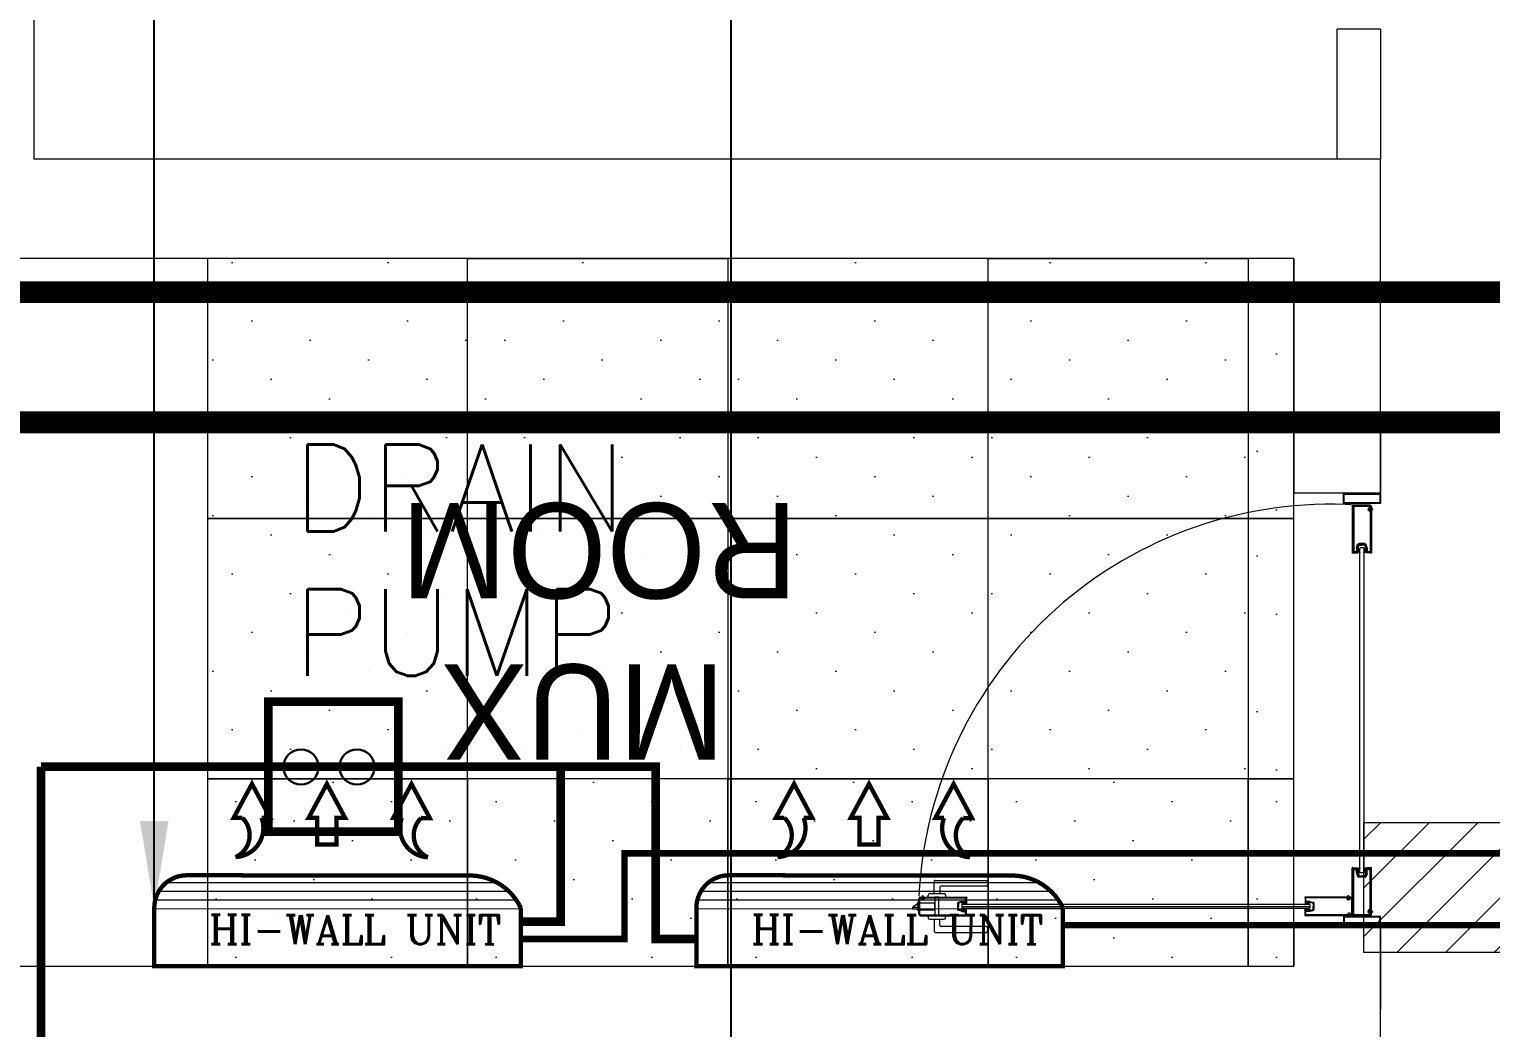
# Model space of a CAD drawing. Header units: millimetres. Extents: x -81374 to 485233, y -39075 to 157313.
# Drawn here: x 31636 to 35006, y -10072 to -7769 of the extents above; entities that cross this region are included whole.
import ezdxf
from ezdxf.enums import TextEntityAlignment as Align

# ---------------------------------------------------------------- set-up
doc = ezdxf.new("R2010")
doc.units = ezdxf.units.MM
doc.linetypes.add('CENTER', pattern=[2, 1.25, -0.25, 0.25, -0.25])
doc.linetypes.add('HIDDEN', pattern=[0.375, 0.25, -0.125])
for name, color, linetype in [('2', 7, 'Continuous'), ('ceilings', 253, 'Continuous'), ('CEN', 252, 'CENTER'), ('M-HVAC ELLIPTICAL DUCT', 6, 'Continuous'), ('M-HVAC VRV PIPE', 152, 'Continuous'), ('M-HVAC-TEXT', 7, 'Continuous')]:
    doc.layers.add(name, color=color, linetype=linetype)
for name, color, linetype, lineweight in [('CB-AC CABLE TRAY', 213, 'Continuous', 15), ('COPPER PIPE ', 4, 'Continuous', 30), ('DRAIN PIPE', 76, 'Continuous', 30), ('G-IMPT', 8, 'Continuous', 5), ('HVAC  SA DUCT', 4, 'Continuous', 30), ('M HVAC CFM TEXT', 3, 'Continuous', 30), ('MEP HVAC UNITS', 160, 'Continuous', 5)]:
    doc.layers.add(name, color=color, linetype=linetype, lineweight=lineweight)
doc.styles.add('Herbalife_Third Floor - Furniture Layout - 210201$0$CG', font='GOTHIC.TTF')
doc.styles.add('HVAC TEXT', font='Romans.shx', dxfattribs={"width": 0.8, "height": 100})
doc.styles.get("Standard").update_dxf_attribs({"font": 'arial.ttf'})
doc.dimstyles.new('HVAC DIM', dxfattribs={"dimtxt": 100, "dimasz": 200, "dimexe": 50, "dimexo": 50, "dimgap": 50, "dimtad": 1, "dimtoh": 1, "dimdec": 0, "dimzin": 0, "dimdsep": 46, "dimtxsty": 'HVAC TEXT', "dimcen": 50, "dimclrd": 7, "dimclre": 7, "dimclrt": 7, "dimadec": 0, "dimazin": 0, "dimtfac": 1, "dimtdec": 0, "dimtofl": 0, "dimtmove": 0, "dimatfit": 3, "dimfxl": 1, "dimtolj": 1, "dimtzin": 0, "dimarcsym": 0})

# ---------------------------------------------------------------- blocks, each defined once
blk = doc.blocks.new('ng')
at = {"layer": 'CEN', "color": 9, "linetype": 'HIDDEN', "lineweight": 0, "ltscale": 1500, "true_color": 0xc7c8ca}
for p, q in [((47785.1, 48119.7), (65327.2, 48119.7)), ((47785.1, 47819.7), (56870.1, 47819.7))]:
    blk.add_line(p, q, dxfattribs=at)
blk = doc.blocks.new('A$C4A242C7C')
at = {"layer": '2', "color": 6, "linetype": 'Continuous'}
for p, q in [((0, 4), (0, 115.4)), ((0.4, 115.8), (0.6, 115.8)), ((1.4, 115), (13, 115)), ((2, 113), (10.5, 113)), ((2, 4), (2, 113)), ((10.5, 103.9), (10.5, 113)), ((14, 111.3), (12.5, 111.3)), ((12.5, 104.8), (12.5, 111.3)), ((13, 115), (13, 112.6)), ((14.7, 112.6), (13, 112.6)), ((14, 110), (14, 111.3)), ((14.3, 109.8), (15, 110)), ((14.3, 106.3), (15, 106.1)), ((14.7, 112.6), (15.2, 110.4)), ((30.3, 112.6), (29.8, 110.4)), ((30.7, 109.8), (30, 110)), ((30.7, 106.3), (30, 106.1)), ((32, 112.6), (30.3, 112.6)), ((31, 111.3), (32.5, 111.3)), ((31, 110), (31, 111.3)), ((32, 115), (32, 112.6)), ((43.6, 115), (32, 115)), ((32.5, 104.8), (32.5, 111.3)), ((34.5, 113), (43, 113)), ((34.5, 103.9), (34.5, 113)), ((43, 14.2), (43, 113)), ((44.6, 115.8), (44.4, 115.8)), ((45, 11.7), (45, 115.4)), ((10.6, 103.4), (12.8, 95.2)), ((14, 104.8), (12.5, 104.8)), ((14.8, 103.8), (12.5, 103.8)), ((12.5, 103.8), (14.7, 95.7)), ((14, 106.1), (14, 104.8)), ((14.7, 95.7), (22.5, 95.7)), ((30.3, 93.7), (14.7, 93.7)), ((14.8, 103.8), (15.2, 105.6)), ((30.3, 95.7), (22.5, 95.7)), ((30.2, 103.8), (29.8, 105.6)), ((30.2, 103.8), (32.5, 103.8)), ((32.5, 103.8), (30.3, 95.7)), ((31, 106.1), (31, 104.8)), ((31, 104.8), (32.5, 104.8)), ((34.4, 103.4), (32.2, 95.2)), ((4, 2), (41, 2)), ((4, 0), (41, 0)), ((38.5, 8.4), (38.5, 11.7)), ((42.5, 13.7), (40.5, 13.7)), ((40.5, 8.8), (40.5, 11.3)), ((42.5, 6.4), (40.5, 6.4)), ((44, 11.7), (40.9, 11.7)), ((44, 8.4), (40.9, 8.4)), ((43, 4), (43, 5.9)), ((44, 11.6), (44, 11.7)), ((44, 8.4), (44, 8.5)), ((44.4, 11.2), (44.5, 11.2)), ((44.4, 8.9), (44.5, 8.9)), ((45, 4), (45, 8.4))]:
    blk.add_line(p, q, dxfattribs=at)
for centre, radius, start, end in [((0.4, 115.4), 0.4, 90, 180), ((0.6, 115.4), 0.4, 0, 90), ((1.4, 115.4), 0.4, 180, 270), ((14.2, 110), 0.2, 180, 285), ((14.2, 106.1), 0.2, 75, 180), ((14.8, 110.3), 0.4, 285, 15), ((30.1, 110.3), 0.4, 165, 255), ((30.8, 110), 0.2, 255, 0), ((30.8, 106.1), 0.2, 0, 105), ((43.6, 115.4), 0.4, 270, 0), ((44.4, 115.4), 0.4, 90, 180), ((44.6, 115.4), 0.4, 0, 90), ((12.5, 103.9), 2, 180, 195), ((14.7, 95.7), 2, 195, 270), ((14.8, 105.7), 0.4, 345, 75), ((30.1, 105.7), 0.4, 105, 195), ((30.3, 95.7), 2, 270, 345), ((32.5, 103.9), 2, 345, 0), ((4, 4), 4, 180, 270), ((4, 4), 2, 180, 270), ((40.5, 11.7), 2, 90, 180), ((40.5, 8.4), 2, 180, 270), ((40.9, 11.3), 0.4, 90, 180), ((40.9, 8.8), 0.4, 180, 270), ((41, 4), 4, 270, 0), ((41, 4), 2, 270, 0), ((42.5, 14.2), 0.5, 270, 0), ((42.5, 5.9), 0.5, 0, 90), ((44.4, 11.6), 0.4, 180, 270), ((44.4, 8.5), 0.4, 90, 180), ((44.5, 11.7), 0.5, 270, 0), ((44.5, 8.4), 0.5, 0, 90)]:
    blk.add_arc(centre, radius, start, end, dxfattribs=at)
blk = doc.blocks.new('floor plan 1')
at = {"layer": 'G-IMPT', "color": 8, "ltscale": 500}
for p, q in [((23418.8, -28313.5), (23418.8, -29236.5)), ((23418.8, -29236.5), (23418.8, -29045.7)), ((23618.8, -29236.5), (23618.8, -29145.7)), ((26723.8, -29145.7), (23618.8, -29145.7)), ((23418.8, -29236.5), (23418.8, -29260.3)), ((23504.5, -29236.5), (23418.8, -29236.5)), ((23418.8, -29236.5), (23518.8, -29236.5)), ((23418.8, -29236.5), (23618.8, -29236.5)), ((23420.7, -29238.4), (23420.7, -29258.4)), ((23502.6, -29238.4), (23420.7, -29238.4)), ((23502.6, -29258.4), (23502.6, -29238.4)), ((23504.5, -29260.3), (23504.5, -29236.5)), ((24324.5, -29227), (24324.5, -29233.7)), ((24445, -29223.7), (24327.8, -29223.7)), ((24327.8, -29237), (24431.6, -29237)), ((24435, -29240.3), (24435, -29254.1)), ((24448.3, -29254.1), (24448.3, -29227)), ((23418.8, -29260.3), (23504.5, -29260.3)), ((23420.7, -29258.4), (23502.6, -29258.4)), ((23439, -29271), (23436.6, -29270.3)), ((23439, -29271.2), (23436.6, -29270.7)), ((23439, -29271.4), (23436.6, -29271.2)), ((23439, -29271.6), (23436.6, -29271.6)), ((23439, -29271.8), (23436.6, -29272.1)), ((23439, -29272.1), (23436.6, -29272.5)), ((23439, -29272.3), (23436.6, -29273)), ((23439, -29272.3), (23439, -29271)), ((23444.3, -29271), (23439, -29271)), ((23444.3, -29272.3), (23439, -29272.3)), ((23440.8, -29272.3), (23440.8, -29271)), ((23441.1, -29260.3), (23487.9, -29260.3)), ((23441.1, -29262.1), (23441.1, -29260.3)), ((23486.6, -29262.1), (23441.1, -29262.1)), ((23442.6, -29272.3), (23442.6, -29271)), ((23444.3, -29272.3), (23444.3, -29271)), ((23483.1, -29265.9), (23483.1, -29301.2)), ((23485, -29265.9), (23485, -29301.2)), ((23486.9, -29262.1), (23593, -29262.1)), ((23486.9, -29264), (23590.7, -29264)), ((23572.3, -29291), (23572.3, -29276.1)), ((23581.5, -29272.2), (23573.7, -29274.3)), ((23581.9, -29274), (23574.2, -29276.1)), ((23574.2, -29276.1), (23574.2, -29283.5)), ((23574.2, -29291), (23574.2, -29283.5)), ((23581.9, -29276.2), (23581.9, -29274)), ((23581.9, -29276.2), (23583.6, -29276.6)), ((23581.9, -29280.2), (23583.3, -29278.8)), ((23581.9, -29286.9), (23581.9, -29280.2)), ((24384.3, -29283.5), (23581.9, -29283.5)), ((23582, -29272.1), (23590.7, -29272.1)), ((23582.9, -29275.4), (23582.9, -29274)), ((23582.9, -29274), (23589, -29274)), ((23584.1, -29275.4), (23582.9, -29275.4)), ((23583.3, -29278.8), (24382.9, -29278.8)), ((23584.3, -29275.7), (23584.1, -29276.4)), ((23587.6, -29275.7), (23587.8, -29276.4)), ((23587.8, -29275.4), (23589, -29275.4)), ((23590.3, -29276.1), (23588.3, -29276.6)), ((23589, -29275.4), (23589, -29274)), ((23592.6, -29274.5), (23590.3, -29274.5)), ((23590.3, -29276.1), (23590.3, -29274.5)), ((23590.7, -29264), (23590.7, -29272.1)), ((23592.6, -29263.4), (23592.6, -29274.5)), ((23593.4, -29262.5), (23593.4, -29262.7)), ((24372.8, -29262.5), (24372.8, -29262.7)), ((24479.3, -29262.1), (24373.2, -29262.1)), ((24373.6, -29263.4), (24373.6, -29274.5)), ((24373.6, -29274.5), (24375.8, -29274.5)), ((24375.5, -29264), (24375.5, -29272.1)), ((24479.3, -29264), (24375.5, -29264)), ((24384.1, -29272.1), (24375.5, -29272.1)), ((24375.8, -29276.1), (24375.8, -29274.5)), ((24375.8, -29276.1), (24377.9, -29276.6)), ((24377.1, -29275.4), (24377.1, -29274)), ((24383.3, -29274), (24377.1, -29274)), ((24378.4, -29275.4), (24377.1, -29275.4)), ((24378.5, -29275.7), (24378.4, -29276.4)), ((24381.9, -29275.7), (24382.1, -29276.4)), ((24382.1, -29275.4), (24383.3, -29275.4)), ((24384.3, -29276.2), (24382.5, -29276.6)), ((24384.3, -29280.2), (24382.9, -29278.8)), ((24383.3, -29275.4), (24383.3, -29274)), ((24384.3, -29276.2), (24384.3, -29274)), ((24384.3, -29274), (24391.9, -29276.1)), ((24384.3, -29286.9), (24384.3, -29280.2)), ((24384.6, -29272.2), (24392.4, -29274.3)), ((24391.9, -29276.1), (24391.9, -29283.5)), ((24391.9, -29291), (24391.9, -29283.5)), ((24393.8, -29291), (24393.8, -29276.1)), ((24421.6, -29257.4), (24421.6, -29262.1)), ((24458.3, -29254.1), (24425, -29254.1)), ((24446.4, -29262.1), (24436.9, -29262.1)), ((24436.9, -29262.1), (24436.9, -29305)), ((24446.4, -29305), (24446.4, -29262.1)), ((24481.6, -29275.9), (24446.4, -29275.9)), ((24446.4, -29275.9), (24446.4, -29291.1)), ((24461.6, -29262.1), (24461.6, -29257.4)), ((24481.2, -29265.9), (24481.2, -29301.2)), ((24481.6, -29292.1), (24481.6, -29275)), ((24481.6, -29275), (24483.1, -29275)), ((24481.6, -29291.1), (24481.6, -29275.9)), ((24483.1, -29265.9), (24483.1, -29301.2)), ((24483.1, -29293.1), (24483.1, -29274)), ((24483.1, -29274), (24485.3, -29274)), ((24483.1, -29275), (24483.1, -29292.1)), ((24485.3, -29274), (24485.3, -29293.1)), ((24498, -29277.8), (24485.3, -29277.8)), ((24485.3, -29280.7), (24498, -29280.7)), ((24486.7, -29289.3), (24498, -29280.7)), ((24498, -29280.7), (24498, -29277.8)), ((23486.9, -29303.1), (23488.7, -29303.1)), ((23486.9, -29305), (23491, -29305)), ((23489.1, -29302.6), (23489.1, -29300.7)), ((23491, -29298.8), (23494.2, -29298.8)), ((23491, -29304), (23491, -29301.1)), ((23491, -29304), (23491.1, -29304)), ((23492, -29306.2), (23491.3, -29308.6)), ((23491.4, -29300.7), (23493.8, -29300.7)), ((23491.5, -29304.4), (23491.5, -29304.5)), ((23492.2, -29306.2), (23491.7, -29308.6)), ((23493.2, -29300.9), (23492, -29300.9)), ((23492, -29300.9), (23492, -29306.2)), ((23493.2, -29302.6), (23492, -29302.6)), ((23493.2, -29304.4), (23492, -29304.4)), ((23493.2, -29306.2), (23492, -29306.2)), ((23492.4, -29306.2), (23492.2, -29308.6)), ((23492.6, -29306.2), (23492.6, -29308.6)), ((23492.8, -29306.2), (23493.1, -29308.6)), ((23493, -29306.2), (23493.5, -29308.6)), ((23493.2, -29300.9), (23493.2, -29306.2)), ((23493.2, -29306.2), (23493.9, -29308.6)), ((23493.7, -29304.4), (23493.7, -29304.5)), ((23494.1, -29304), (23494.2, -29304)), ((23494.2, -29304), (23494.2, -29301.1)), ((23494.2, -29305), (23593, -29305)), ((23496.1, -29302.6), (23496.1, -29300.7)), ((23496.6, -29303.1), (23590.7, -29303.1)), ((23581.5, -29294.9), (23573.7, -29292.8)), ((23581.9, -29293), (23574.2, -29291)), ((23583.3, -29288.3), (23581.9, -29286.9)), ((23581.9, -29290.9), (23583.6, -29290.5)), ((23581.9, -29290.9), (23581.9, -29293)), ((23582, -29295), (23590.7, -29295)), ((23582.9, -29291.6), (23582.9, -29293.1)), ((23584.1, -29291.6), (23582.9, -29291.6)), ((23582.9, -29293.1), (23589, -29293.1)), ((24382.9, -29288.3), (23583.3, -29288.3)), ((23584.3, -29291.4), (23584.1, -29290.7)), ((23587.6, -29291.4), (23587.8, -29290.7)), ((23587.8, -29291.6), (23589, -29291.6)), ((23590.3, -29291), (23588.3, -29290.5)), ((23589, -29291.6), (23589, -29293.1)), ((23590.3, -29292.6), (23590.3, -29291)), ((23592.6, -29292.6), (23590.3, -29292.6)), ((23590.7, -29295), (23590.7, -29303.1)), ((23592.6, -29303.6), (23592.6, -29292.6)), ((23593.4, -29304.6), (23593.4, -29304.4)), ((24372.8, -29304.6), (24372.8, -29304.4)), ((24472, -29305), (24373.2, -29305)), ((24373.6, -29292.6), (24375.8, -29292.6)), ((24373.6, -29303.6), (24373.6, -29292.6)), ((24375.5, -29295), (24375.5, -29303.1)), ((24384.1, -29295), (24375.5, -29295)), ((24469.6, -29303.1), (24375.5, -29303.1)), ((24375.8, -29291), (24377.9, -29290.5)), ((24375.8, -29292.6), (24375.8, -29291)), ((24377.1, -29291.6), (24377.1, -29293.1)), ((24378.4, -29291.6), (24377.1, -29291.6)), ((24383.3, -29293.1), (24377.1, -29293.1)), ((24378.5, -29291.4), (24378.4, -29290.7)), ((24381.9, -29291.4), (24382.1, -29290.7)), ((24382.1, -29291.6), (24383.3, -29291.6)), ((24384.3, -29290.9), (24382.5, -29290.5)), ((24382.9, -29288.3), (24384.3, -29286.9)), ((24383.3, -29291.6), (24383.3, -29293.1)), ((24384.3, -29290.9), (24384.3, -29293)), ((24384.3, -29293), (24391.9, -29291)), ((24384.6, -29294.9), (24392.4, -29292.8)), ((24421.6, -29309.6), (24421.6, -29305)), ((24458.3, -29313), (24425, -29313)), ((24435, -29326.8), (24435, -29313)), ((24436.9, -29305), (24446.4, -29305)), ((24446.4, -29291.1), (24481.6, -29291.1)), ((24448.3, -29313), (24448.3, -29340.1)), ((24461.6, -29305), (24461.6, -29309.6)), ((24470.1, -29302.6), (24470.1, -29300.7)), ((24475.1, -29298.8), (24472, -29298.8)), ((24472, -29304), (24472, -29301.1)), ((24472.1, -29304), (24472, -29304)), ((24473, -29306.2), (24472.3, -29308.6)), ((24474.8, -29300.7), (24472.4, -29300.7)), ((24472.5, -29304.4), (24472.5, -29304.5)), ((24473.2, -29306.2), (24472.8, -29308.6)), ((24473, -29300.9), (24474.3, -29300.9)), ((24473, -29300.9), (24473, -29306.2)), ((24473, -29302.6), (24474.3, -29302.6)), ((24473, -29304.4), (24474.3, -29304.4)), ((24473, -29306.2), (24474.3, -29306.2)), ((24473.4, -29306.2), (24473.2, -29308.6)), ((24473.6, -29306.2), (24473.6, -29308.6)), ((24473.9, -29306.2), (24474.1, -29308.6)), ((24474.1, -29306.2), (24474.5, -29308.6)), ((24474.3, -29300.9), (24474.3, -29306.2)), ((24474.3, -29306.2), (24475, -29308.6)), ((24474.7, -29304.4), (24474.7, -29304.5)), ((24475.1, -29304), (24475, -29304)), ((24475.1, -29304), (24475.1, -29301.1)), ((24479.3, -29305), (24475.1, -29305)), ((24477, -29302.6), (24477, -29300.7)), ((24479.3, -29303.1), (24477.5, -29303.1)), ((24483.1, -29292.1), (24481.6, -29292.1)), ((24485.3, -29293.1), (24483.1, -29293.1)), ((24485.3, -29289.3), (24486.7, -29289.3)), ((24324.5, -29340.1), (24324.5, -29333.4)), ((24327.8, -29330.1), (24431.6, -29330.1)), ((24445, -29343.4), (24327.8, -29343.4)), ((23456.9, -29362.3), (23458.3, -29360.9)), ((23456.9, -30108.7), (23456.9, -29362.3)), ((23458.3, -29360.9), (23465, -29360.9)), ((23465, -29360.9), (23466.4, -29362.3)), ((23466.4, -29362.3), (23466.4, -30108.7)), ((23456.9, -30108.7), (23458.3, -30110.1)), ((23458.3, -30110.1), (23465, -30110.1)), ((23465, -30110.1), (23466.4, -30108.7)), ((23418.8, -30236.5), (23418.8, -30212.7)), ((23418.8, -30212.7), (23504.5, -30212.7)), ((23420.7, -30234.6), (23420.7, -30214.6)), ((23420.7, -30214.6), (23502.6, -30214.6)), ((23439, -30198.8), (23436.6, -30198.1)), ((23439, -30199), (23436.6, -30198.6)), ((23439, -30199.2), (23436.6, -30199)), ((23439, -30199.5), (23436.6, -30199.5)), ((23439, -30199.7), (23436.6, -30199.9)), ((23439, -30199.9), (23436.6, -30200.4)), ((23439, -30200.1), (23436.6, -30200.8)), ((23439, -30198.8), (23439, -30200.1)), ((23444.3, -30198.8), (23439, -30198.8)), ((23444.3, -30200.1), (23439, -30200.1)), ((23440.8, -30198.8), (23440.8, -30200.1)), ((23442.6, -30198.8), (23442.6, -30200.1)), ((23444.3, -30198.8), (23444.3, -30200.1)), ((23502.6, -30214.6), (23502.6, -30234.6)), ((23504.5, -30212.7), (23504.5, -30236.5)), ((23418.8, -30399.9), (23418.8, -30236.5)), ((23418.8, -30293.5), (23418.8, -30236.5)), ((23418.8, -30236.5), (23418.8, -30777.8)), ((23504.5, -30236.5), (23418.8, -30236.5)), ((23418.8, -30236.5), (23518.8, -30236.5)), ((23418.8, -30236.5), (23618.8, -30236.5)), ((23502.6, -30234.6), (23420.7, -30234.6)), ((23618.8, -30777.8), (23618.8, -30236.5)), ((23418.8, -30777.8), (23418.8, -31006.5)), ((23618.8, -30777.8), (26723.8, -30777.8)), ((26523.8, -30777.8), (26723.8, -30777.8)), ((23418.8, -31006.5), (26523.8, -31006.5)), ((23418.8, -31306.5), (23418.8, -31006.5)), ((23418.8, -31006.5), (23518.8, -31006.5)), ((23518.8, -31006.5), (23518.8, -31306.5)), ((26523.8, -32253.6), (26523.8, -31006.5)), ((23418.8, -31306.5), (23518.8, -31306.5))]:
    blk.add_line(p, q, dxfattribs=at)
for centre, radius, start, end in [((24327.8, -29227), 3.33, 90, 180), ((24327.8, -29233.7), 3.33, 180, 270), ((24431.6, -29240.3), 3.33, 0, 90), ((24445, -29227), 3.33, 0, 90), ((23486.9, -29265.9), 3.81, 90, 180), ((23486.9, -29265.9), 1.9, 90, 180), ((23574.2, -29276.1), 1.9, 105, 180), ((23582, -29274), 1.9, 90, 105), ((23583.7, -29276.3), 0.381, 255, 345), ((23584.1, -29275.6), 0.19, 345, 90), ((23587.8, -29275.6), 0.19, 90, 195), ((23588.2, -29276.3), 0.381, 195, 285), ((23593, -29263.4), 0.381, 90, 180), ((23593, -29262.5), 0.381, 0, 90), ((23593, -29262.7), 0.381, 270, 0), ((24373.2, -29262.5), 0.381, 90, 180), ((24373.2, -29262.7), 0.381, 180, 270), ((24373.2, -29263.4), 0.381, 0, 90), ((24378, -29276.3), 0.381, 255, 345), ((24378.4, -29275.6), 0.19, 345, 90), ((24382.1, -29275.6), 0.19, 90, 195), ((24382.4, -29276.3), 0.381, 195, 285), ((24384.1, -29274), 1.9, 75, 90), ((24391.9, -29276.1), 1.9, 0, 75), ((24425, -29257.4), 3.33, 90, 180), ((24458.3, -29257.4), 3.33, 0, 90), ((24479.3, -29265.9), 3.81, 0, 90), ((24479.3, -29265.9), 1.9, 0, 90), ((23533.9, -29260.3), 950.6, 266.5059, 357.1815), ((23486.9, -29301.2), 3.81, 180, 270), ((23486.9, -29301.2), 1.9, 180, 270), ((23488.7, -29302.6), 0.476, 270, 0), ((23491, -29300.7), 1.9, 90, 180), ((23491.4, -29301.1), 0.381, 90, 180), ((23491, -29304.5), 0.476, 270, 0), ((23491.1, -29304.4), 0.381, 0, 90), ((23494.1, -29304.4), 0.381, 90, 180), ((23494.2, -29304.5), 0.476, 180, 270), ((23493.8, -29301.1), 0.381, 0, 90), ((23494.2, -29300.7), 1.9, 0, 90), ((23496.6, -29302.6), 0.476, 180, 270), ((23574.2, -29291), 1.9, 180, 255), ((23582, -29293.1), 1.9, 255, 270), ((23583.7, -29290.8), 0.381, 15, 105), ((23584.1, -29291.4), 0.19, 270, 15), ((23587.8, -29291.4), 0.19, 165, 270), ((23588.2, -29290.8), 0.381, 75, 165), ((23593, -29303.6), 0.381, 180, 270), ((23593, -29304.4), 0.381, 0, 90), ((23593, -29304.6), 0.381, 270, 0), ((24373.2, -29304.4), 0.381, 90, 180), ((24373.2, -29304.6), 0.381, 180, 270), ((24373.2, -29303.6), 0.381, 270, 0), ((24378, -29290.8), 0.381, 15, 105), ((24378.4, -29291.4), 0.19, 270, 15), ((24382.1, -29291.4), 0.19, 165, 270), ((24382.4, -29290.8), 0.381, 75, 165), ((24384.1, -29293.1), 1.9, 270, 285), ((24391.9, -29291), 1.9, 285, 0), ((24425, -29309.6), 3.33, 180, 270), ((24458.3, -29309.6), 3.33, 270, 0), ((24469.6, -29302.6), 0.476, 270, 0), ((24472, -29300.7), 1.9, 90, 180), ((24472.4, -29301.1), 0.381, 90, 180), ((24472, -29304.5), 0.476, 270, 0), ((24472.1, -29304.4), 0.381, 0, 90), ((24475, -29304.4), 0.381, 90, 180), ((24475.1, -29304.5), 0.476, 180, 270), ((24474.8, -29301.1), 0.381, 0, 90), ((24475.1, -29300.7), 1.9, 0, 90), ((24477.5, -29302.6), 0.476, 180, 270), ((24479.3, -29301.2), 3.81, 270, 0), ((24479.3, -29301.2), 1.9, 270, 0), ((24327.8, -29333.4), 3.33, 90, 180), ((24327.8, -29340.1), 3.33, 180, 270), ((24431.6, -29326.8), 3.33, 270, 0), ((24445, -29340.1), 3.33, 270, 0)]:
    blk.add_arc(centre, radius, start, end, dxfattribs=at)
at = {"layer": 'G-IMPT', "color": 8, "ltscale": 500, "extrusion": (0, 0, -1)}
blk.add_arc((-23490.8, -29263.9), 4.58, 51.7937, 23.4563, dxfattribs=at)
at = {"layer": 'G-IMPT', "color": 8, "ltscale": 500}
for points in [[(23586.2, -29278.4), (23585.5, -29277.1), (23586.2, -29277), (23586.4, -29277.7)], [(23586.4, -29277.7), (23586.2, -29277), (23587.3, -29276.9), (23587.3, -29277.7)], [(23587.3, -29277.7), (23587.3, -29276.9), (23587.6, -29276.1), (23587.6, -29278.4)], [(23587.6, -29278.4), (23587.6, -29276.1), (23587.9, -29276.9), (23588, -29277.7)], [(23588, -29277.7), (23587.9, -29276.9), (23588.6, -29276.8), (23588.7, -29277.8)], [(23588.7, -29277.8), (23588.6, -29276.8), (23588.8, -29276.8), (23588.9, -29278.5)], [(23588.9, -29278.5), (23588.8, -29276.8), (23589.1, -29276.8), (23589.4, -29277.8)], [(23589.4, -29277.8), (23589.1, -29276.8), (23591, -29276.7), (23591.7, -29277.9)], [(23591.7, -29277.9), (23591, -29276.7), (23591.4, -29274.5), (23592, -29278.9)], [(23592, -29278.9), (23591.4, -29274.5), (23592.6, -29274.5), (23593, -29278.9)], [(24374.2, -29278.9), (24374.8, -29274.5), (24373.6, -29274.5), (24373.2, -29278.9)], [(24374.5, -29277.9), (24375.2, -29276.7), (24374.8, -29274.5), (24374.2, -29278.9)], [(24376.8, -29277.8), (24377, -29276.8), (24375.2, -29276.7), (24374.5, -29277.9)], [(24377.2, -29278.5), (24377.4, -29276.8), (24377, -29276.8), (24376.8, -29277.8)], [(24377.5, -29277.8), (24377.6, -29276.8), (24377.4, -29276.8), (24377.2, -29278.5)], [(24378.2, -29277.7), (24378.3, -29276.9), (24377.6, -29276.8), (24377.5, -29277.8)], [(24378.6, -29278.4), (24378.6, -29276.1), (24378.3, -29276.9), (24378.2, -29277.7)], [(24378.8, -29277.7), (24378.8, -29276.9), (24378.6, -29276.1), (24378.6, -29278.4)], [(24379.8, -29277.7), (24380, -29277), (24378.8, -29276.9), (24378.8, -29277.7)], [(24380, -29278.4), (24380.7, -29277.1), (24380, -29277), (24379.8, -29277.7)], [(23586.2, -29288.7), (23585.5, -29290), (23586.2, -29290.1), (23586.4, -29289.4)], [(23586.4, -29289.4), (23586.2, -29290.1), (23587.3, -29290.1), (23587.3, -29289.3)], [(23587.3, -29289.3), (23587.3, -29290.1), (23587.6, -29290.9), (23587.6, -29288.7)], [(23587.6, -29288.7), (23587.6, -29290.9), (23587.9, -29290.2), (23588, -29289.3)], [(23588, -29289.3), (23587.9, -29290.2), (23588.6, -29290.2), (23588.7, -29289.3)], [(23588.7, -29289.3), (23588.6, -29290.2), (23588.8, -29290.3), (23588.9, -29288.6)], [(23588.9, -29288.6), (23588.8, -29290.3), (23589.1, -29290.3), (23589.4, -29289.3)], [(23589.4, -29289.3), (23589.1, -29290.3), (23591, -29290.4), (23591.7, -29289.2)], [(23591.7, -29289.2), (23591, -29290.4), (23591.4, -29292.6), (23592, -29288.2)], [(23592, -29288.2), (23591.4, -29292.6), (23592.6, -29292.6), (23593, -29288.2)], [(24374.2, -29288.2), (24374.8, -29292.6), (24373.6, -29292.6), (24373.2, -29288.2)], [(24374.5, -29289.2), (24375.2, -29290.4), (24374.8, -29292.6), (24374.2, -29288.2)], [(24376.8, -29289.3), (24377, -29290.3), (24375.2, -29290.4), (24374.5, -29289.2)], [(24377.2, -29288.6), (24377.4, -29290.3), (24377, -29290.3), (24376.8, -29289.3)], [(24377.5, -29289.3), (24377.6, -29290.2), (24377.4, -29290.3), (24377.2, -29288.6)], [(24378.2, -29289.3), (24378.3, -29290.2), (24377.6, -29290.2), (24377.5, -29289.3)], [(24378.6, -29288.7), (24378.6, -29290.9), (24378.3, -29290.2), (24378.2, -29289.3)], [(24378.8, -29289.3), (24378.8, -29290.1), (24378.6, -29290.9), (24378.6, -29288.7)], [(24379.8, -29289.4), (24380, -29290.1), (24378.8, -29290.1), (24378.8, -29289.3)], [(24380, -29288.7), (24380.7, -29290), (24380, -29290.1), (24379.8, -29289.4)]]:
    blk.add_3dface(points, dxfattribs=at)
at = {"layer": 'CEN', "linetype": 'Continuous'}
blk.add_blockref('ng', (-28240.4, -78519.6), dxfattribs=at)
at = {"layer": 'G-IMPT', "color": 8, "ltscale": 500, "xscale": 0.9523809523809528, "yscale": 0.9523809523809528, "zscale": 0.9523809523809528, "rotation": 180}
blk.add_blockref('A$C4A242C7C', (23483.1, -29262.1), dxfattribs=at)
at = {"layer": 'G-IMPT', "color": 8, "ltscale": 500, "xscale": -0.9523809523809528, "yscale": 0.9523809523809528, "zscale": 0.9523809523809526}
blk.add_blockref('A$C4A242C7C', (23483.1, -30208.9), dxfattribs=at)
at = {"layer": 'G-IMPT', "color": 8, "ltscale": 500, "style": 'Herbalife_Third Floor - Furniture Layout - 210201$0$CG'}
for s, p in [('MUX', (24930.3, -29841.6)), ('ROOM', (24762.2, -30213.8))]:
    blk.add_text(s, height=220, dxfattribs=at).set_placement(p)
at = {"layer": 'G-IMPT', "color": 8, "ltscale": 500}
for rotation, p in [(359.9992, (39680.6, -4989.6, 0)), (359.9992, (35886.7, -10139.3, 0)), (270.0008, (28873.3, -20643.5, 0)), (359.9992, (11975.3, -26935.4, 0)), (359.9992, (15267.6, -26935.4, 0)), (359.9992, (26686.3, -26987.7, 0)), (270.0008, (15861.1, -28615, 0)), (89.9992, (23697.8, -33300.6, 0)), (89.9992, (23597.9, -35337.7, 0)), (89.9992, (23597.9, -37388.3, 0)), (359.9992, (13750.4, -37781.5, 0)), (89.9992, (23697.8, -40746.8, 0)), (89.9992, (23597.8, -44302.5, 0)), (89.9992, (23597.8, -46399.1, 0)), (89.9992, (23697.8, -48339.8, 0)), (89.9992, (23697.8, -54280, 0)), (359.9992, (27418.1, -55702.4, 0)), (89.9992, (9671.9, -65856.5, 0)), (359.9992, (4684.1, -67403.4, 0)), (359.9992, (8737.2, -67403.4, 0))]:
    blk.add_attdef('PARTITIONTYPE', text='', height=200, rotation=rotation, dxfattribs=at).set_placement(p, align=Align.MIDDLE_CENTER)
mesh = blk.add_polyface(dxfattribs=at)
corners = [(23457, -29371), (23452.6, -29370.4), (23454.8, -29370), (23456, -29370.7)]
mesh.append_faces([[corners[k] for k in face] for face in [(0, 1, 2, 3)]], dxfattribs={"color": 8})
mesh = blk.add_polyface(dxfattribs=at)
corners = [(23457, -29372), (23452.6, -29371.6), (23452.6, -29370.4), (23457, -29371)]
mesh.append_faces([[corners[k] for k in face] for face in [(0, 1, 2, 3)]], dxfattribs={"color": 8})
mesh = blk.add_polyface(dxfattribs=at)
corners = [(23456.5, -29366.6), (23454.3, -29366.6), (23455, -29366.4), (23455.8, -29366.4)]
mesh.append_faces([[corners[k] for k in face] for face in [(0, 1, 2, 3)]], dxfattribs={"color": 8})
mesh = blk.add_polyface(dxfattribs=at)
corners = [(23455.9, -29367), (23455, -29366.9), (23454.3, -29366.6), (23456.5, -29366.6)]
mesh.append_faces([[corners[k] for k in face] for face in [(0, 1, 2, 3)]], dxfattribs={"color": 8})
mesh = blk.add_polyface(dxfattribs=at)
corners = [(23456, -29370.7), (23454.8, -29370), (23454.9, -29368.2), (23455.9, -29368.4)]
mesh.append_faces([[corners[k] for k in face] for face in [(0, 1, 2, 3)]], dxfattribs={"color": 8})
mesh = blk.add_polyface(dxfattribs=at)
corners = [(23456.6, -29368), (23454.9, -29367.8), (23455, -29367.6), (23455.9, -29367.7)]
mesh.append_faces([[corners[k] for k in face] for face in [(0, 1, 2, 3)]], dxfattribs={"color": 8})
mesh = blk.add_polyface(dxfattribs=at)
corners = [(23455.9, -29368.4), (23454.9, -29368.2), (23454.9, -29367.8), (23456.6, -29368)]
mesh.append_faces([[corners[k] for k in face] for face in [(0, 1, 2, 3)]], dxfattribs={"color": 8})
mesh = blk.add_polyface(dxfattribs=at)
corners = [(23455.8, -29366.4), (23455, -29366.4), (23455.1, -29365.2), (23455.8, -29365.4)]
mesh.append_faces([[corners[k] for k in face] for face in [(0, 1, 2, 3)]], dxfattribs={"color": 8})
mesh = blk.add_polyface(dxfattribs=at)
corners = [(23455.9, -29367.7), (23455, -29367.6), (23455, -29366.9), (23455.9, -29367)]
mesh.append_faces([[corners[k] for k in face] for face in [(0, 1, 2, 3)]], dxfattribs={"color": 8})
mesh = blk.add_polyface(dxfattribs=at)
corners = [(23455.8, -29365.4), (23455.1, -29365.2), (23455.2, -29364.5), (23456.5, -29365.2)]
mesh.append_faces([[corners[k] for k in face] for face in [(0, 1, 2, 3)]], dxfattribs={"color": 8})
mesh = blk.add_polyface(dxfattribs=at)
corners = [(23466.3, -29371), (23470.7, -29370.4), (23468.5, -29370), (23467.3, -29370.7)]
mesh.append_faces([[corners[k] for k in face] for face in [(3, 2, 1, 0)]], dxfattribs={"color": 8})
mesh = blk.add_polyface(dxfattribs=at)
corners = [(23466.3, -29372), (23470.7, -29371.6), (23470.7, -29370.4), (23466.3, -29371)]
mesh.append_faces([[corners[k] for k in face] for face in [(3, 2, 1, 0)]], dxfattribs={"color": 8})
mesh = blk.add_polyface(dxfattribs=at)
corners = [(23466.7, -29368), (23468.4, -29367.8), (23468.4, -29367.6), (23467.4, -29367.7)]
mesh.append_faces([[corners[k] for k in face] for face in [(3, 2, 1, 0)]], dxfattribs={"color": 8})
mesh = blk.add_polyface(dxfattribs=at)
corners = [(23467.4, -29368.4), (23468.4, -29368.2), (23468.4, -29367.8), (23466.7, -29368)]
mesh.append_faces([[corners[k] for k in face] for face in [(3, 2, 1, 0)]], dxfattribs={"color": 8})
mesh = blk.add_polyface(dxfattribs=at)
corners = [(23467.5, -29365.4), (23468.2, -29365.2), (23468.1, -29364.5), (23466.8, -29365.2)]
mesh.append_faces([[corners[k] for k in face] for face in [(3, 2, 1, 0)]], dxfattribs={"color": 8})
mesh = blk.add_polyface(dxfattribs=at)
corners = [(23466.8, -29366.6), (23469.1, -29366.6), (23468.3, -29366.4), (23467.5, -29366.4)]
mesh.append_faces([[corners[k] for k in face] for face in [(3, 2, 1, 0)]], dxfattribs={"color": 8})
mesh = blk.add_polyface(dxfattribs=at)
corners = [(23467.4, -29367), (23468.3, -29366.9), (23469.1, -29366.6), (23466.8, -29366.6)]
mesh.append_faces([[corners[k] for k in face] for face in [(3, 2, 1, 0)]], dxfattribs={"color": 8})
mesh = blk.add_polyface(dxfattribs=at)
corners = [(23467.3, -29370.7), (23468.5, -29370), (23468.4, -29368.2), (23467.4, -29368.4)]
mesh.append_faces([[corners[k] for k in face] for face in [(3, 2, 1, 0)]], dxfattribs={"color": 8})
mesh = blk.add_polyface(dxfattribs=at)
corners = [(23467.4, -29367.7), (23468.4, -29367.6), (23468.3, -29366.9), (23467.4, -29367)]
mesh.append_faces([[corners[k] for k in face] for face in [(3, 2, 1, 0)]], dxfattribs={"color": 8})
mesh = blk.add_polyface(dxfattribs=at)
corners = [(23467.5, -29366.4), (23468.3, -29366.4), (23468.2, -29365.2), (23467.5, -29365.4)]
mesh.append_faces([[corners[k] for k in face] for face in [(3, 2, 1, 0)]], dxfattribs={"color": 8})
mesh = blk.add_polyface(dxfattribs=at)
corners = [(23457, -30099), (23452.6, -30099.4), (23452.6, -30100.6), (23457, -30100)]
mesh.append_faces([[corners[k] for k in face] for face in [(3, 2, 1, 0)]], dxfattribs={"color": 8})
mesh = blk.add_polyface(dxfattribs=at)
corners = [(23457, -30100), (23452.6, -30100.6), (23454.8, -30101), (23456, -30100.3)]
mesh.append_faces([[corners[k] for k in face] for face in [(3, 2, 1, 0)]], dxfattribs={"color": 8})
mesh = blk.add_polyface(dxfattribs=at)
corners = [(23455.9, -30104), (23455, -30104.1), (23454.3, -30104.4), (23456.5, -30104.4)]
mesh.append_faces([[corners[k] for k in face] for face in [(3, 2, 1, 0)]], dxfattribs={"color": 8})
mesh = blk.add_polyface(dxfattribs=at)
corners = [(23456.5, -30104.4), (23454.3, -30104.4), (23455.1, -30104.7), (23455.8, -30104.6)]
mesh.append_faces([[corners[k] for k in face] for face in [(3, 2, 1, 0)]], dxfattribs={"color": 8})
mesh = blk.add_polyface(dxfattribs=at)
corners = [(23456, -30100.3), (23454.8, -30101), (23454.9, -30102.8), (23455.9, -30102.6)]
mesh.append_faces([[corners[k] for k in face] for face in [(3, 2, 1, 0)]], dxfattribs={"color": 8})
mesh = blk.add_polyface(dxfattribs=at)
corners = [(23455.9, -30102.6), (23454.9, -30102.8), (23454.9, -30103.2), (23456.6, -30103.1)]
mesh.append_faces([[corners[k] for k in face] for face in [(3, 2, 1, 0)]], dxfattribs={"color": 8})
mesh = blk.add_polyface(dxfattribs=at)
corners = [(23456.6, -30103.1), (23454.9, -30103.2), (23455, -30103.4), (23455.9, -30103.3)]
mesh.append_faces([[corners[k] for k in face] for face in [(3, 2, 1, 0)]], dxfattribs={"color": 8})
mesh = blk.add_polyface(dxfattribs=at)
corners = [(23455.9, -30103.3), (23455, -30103.4), (23455, -30104.1), (23455.9, -30104)]
mesh.append_faces([[corners[k] for k in face] for face in [(3, 2, 1, 0)]], dxfattribs={"color": 8})
mesh = blk.add_polyface(dxfattribs=at)
corners = [(23455.8, -30104.6), (23455.1, -30104.7), (23455.1, -30105.8), (23455.8, -30105.6)]
mesh.append_faces([[corners[k] for k in face] for face in [(3, 2, 1, 0)]], dxfattribs={"color": 8})
mesh = blk.add_polyface(dxfattribs=at)
corners = [(23455.8, -30105.6), (23455.1, -30105.8), (23455.2, -30106.5), (23456.5, -30105.8)]
mesh.append_faces([[corners[k] for k in face] for face in [(3, 2, 1, 0)]], dxfattribs={"color": 8})
mesh = blk.add_polyface(dxfattribs=at)
corners = [(23466.3, -30099), (23470.7, -30099.4), (23470.7, -30100.6), (23466.3, -30100)]
mesh.append_faces([[corners[k] for k in face] for face in [(0, 1, 2, 3)]], dxfattribs={"color": 8})
mesh = blk.add_polyface(dxfattribs=at)
corners = [(23466.3, -30100), (23470.7, -30100.6), (23468.5, -30101), (23467.3, -30100.3)]
mesh.append_faces([[corners[k] for k in face] for face in [(0, 1, 2, 3)]], dxfattribs={"color": 8})
mesh = blk.add_polyface(dxfattribs=at)
corners = [(23467.4, -30102.6), (23468.4, -30102.8), (23468.4, -30103.2), (23466.7, -30103.1)]
mesh.append_faces([[corners[k] for k in face] for face in [(0, 1, 2, 3)]], dxfattribs={"color": 8})
mesh = blk.add_polyface(dxfattribs=at)
corners = [(23466.7, -30103.1), (23468.4, -30103.2), (23468.4, -30103.4), (23467.4, -30103.3)]
mesh.append_faces([[corners[k] for k in face] for face in [(0, 1, 2, 3)]], dxfattribs={"color": 8})
mesh = blk.add_polyface(dxfattribs=at)
corners = [(23467.5, -30104), (23468.3, -30104.1), (23469.1, -30104.4), (23466.8, -30104.4)]
mesh.append_faces([[corners[k] for k in face] for face in [(0, 1, 2, 3)]], dxfattribs={"color": 8})
mesh = blk.add_polyface(dxfattribs=at)
corners = [(23466.8, -30104.4), (23469.1, -30104.4), (23468.3, -30104.7), (23467.5, -30104.6)]
mesh.append_faces([[corners[k] for k in face] for face in [(0, 1, 2, 3)]], dxfattribs={"color": 8})
mesh = blk.add_polyface(dxfattribs=at)
corners = [(23467.5, -30105.6), (23468.2, -30105.8), (23468.1, -30106.5), (23466.8, -30105.8)]
mesh.append_faces([[corners[k] for k in face] for face in [(0, 1, 2, 3)]], dxfattribs={"color": 8})
mesh = blk.add_polyface(dxfattribs=at)
corners = [(23467.3, -30100.3), (23468.5, -30101), (23468.4, -30102.8), (23467.4, -30102.6)]
mesh.append_faces([[corners[k] for k in face] for face in [(0, 1, 2, 3)]], dxfattribs={"color": 8})
mesh = blk.add_polyface(dxfattribs=at)
corners = [(23467.4, -30103.3), (23468.4, -30103.4), (23468.3, -30104.1), (23467.5, -30104)]
mesh.append_faces([[corners[k] for k in face] for face in [(0, 1, 2, 3)]], dxfattribs={"color": 8})
mesh = blk.add_polyface(dxfattribs=at)
corners = [(23467.5, -30104.6), (23468.3, -30104.7), (23468.2, -30105.8), (23467.5, -30105.6)]
mesh.append_faces([[corners[k] for k in face] for face in [(0, 1, 2, 3)]], dxfattribs={"color": 8})
blk = doc.blocks.new('GRID')
at = {"layer": 'ceilings', "lineweight": 5, "transparency": 33554597}
h = blk.add_hatch(dxfattribs=at)
h.set_pattern_fill('DOTS', color=8, scale=80, angle=45)
h.paths.add_polyline_path([(56229.9, 61282.6), (56229.9, 61882.6), (56829.9, 61882.6), (56829.9, 61282.6)])
at = {"layer": 'ceilings', "color": 8, "lineweight": 5}
blk.add_lwpolyline([(56229.9, 61282.6), (56229.9, 61882.6), (56829.9, 61882.6), (56829.9, 61282.6)], close=True, dxfattribs=at)
blk = doc.blocks.new('*U117')
at = {"layer": 'CB-AC CABLE TRAY', "true_color": 0xa953a0}
h = blk.add_hatch(dxfattribs=at)
h.set_pattern_fill('ANSI31', color=215, scale=25)
h.set_pattern_definition([(45, (-898891.7, 1102908.81), (-56.1266008, 56.1266008), [])])
h.paths.add_polyline_path([(-88704.9, -150.4), (-88704.9, 149.6), (-82827.4, 149.6), (-82827.4, -150.4)])
at = {"layer": 'CB-AC CABLE TRAY', "color": 215, "true_color": 0xa953a0}
blk.add_lwpolyline([(-88704.9, -150.4), (-88704.9, 149.6), (-82827.4, 149.6), (-82827.4, -150.4)], close=True, dxfattribs=at)
blk = doc.blocks.new('HI-WALL UNIT - 1TR')
at = {"layer": 'MEP HVAC UNITS', "const_width": 10}
for points in [[(333804.6, 90287, 0.530834), (333820.5, 90377.6), (333800.5, 90377.6), (333842.7, 90456), (333884.7, 90377.6), (333864.8, 90377.6, -0.508228), (333805, 90287.2)], [(334248.5, 90286.6, -0.530834), (334232.7, 90377.3), (334252.7, 90377.2), (334210.6, 90455.6), (334168.5, 90377.3), (334188.4, 90377.3, 0.508228), (334248.1, 90286.8)]]:
    blk.add_lwpolyline(points, format="xyb", dxfattribs=at)
blk.add_lwpolyline([(333993.3, 90316.3), (334037.5, 90316.2), (334037.6, 90377.4), (334057.6, 90377.4), (334015.5, 90455.8), (333973.3, 90377.5), (333993.3, 90377.5)], close=True, dxfattribs=at)
blk.add_lwpolyline([(334462.4, 90035.5), (333617.4, 90035.5), (333617.5, 90170.2, -0.414214), (333692.6, 90245.2), (334338.2, 90244.5, -0.303397), (334462.5, 90170.2)], format="xyb", close=True, dxfattribs=at)
at = {"layer": 'MEP HVAC UNITS', "const_width": 2.53}
for points in [[(334411.6, 90228.2), (333645, 90228.2)], [(334454.7, 90188.1), (333619.7, 90188.1)], [(334435.3, 90208.2), (333627.9, 90208.2)], [(334462.5, 90168), (333617.5, 90168)]]:
    blk.add_lwpolyline(points, dxfattribs=at)
at = {"layer": 'M HVAC CFM TEXT', "color": 7, "insert": (334417.7, 90119.5), "char_height": 67.2, "width": 904.861, "attachment_point": 6, "rotation": 359.9494}
blk.add_mtext('{\\Fcomplex.shx|c0; HI-WALL UNIT}', dxfattribs=at)
blk = doc.blocks.new('drain pump')
at = {"layer": 'HVAC  SA DUCT', "color": 3, "const_width": 20}
blk.add_lwpolyline([(232195.4, 109654.3), (232195.4, 109953.9), (231895.4, 109953.9), (231895.4, 109654.3)], close=True, dxfattribs=at)
at = {"layer": 'HVAC  SA DUCT', "color": 0}
for centre in [(232044.7, 109879.1, -22), (232044.7, 109749.7, -22)]:
    blk.add_circle(centre, 40.5, dxfattribs=at)

msp = doc.modelspace()

# ---------------------------------------------------------------- hatches: boundary and pattern name
at = {"layer": 'ceilings', "lineweight": 5, "true_color": 0x136734, "transparency": 33554597}
h = msp.add_hatch(dxfattribs=at)
h.set_pattern_fill('DOTS', color=116, scale=80, angle=225)
h.set_pattern_definition([(225, (85430.5, 41322.49), (44.90128, -134.70384), [0, -127])])
h.paths.add_polyline_path([(34552, -8297.6), (34447, -8297.6), (34447, -8897.6), (34552, -8897.6)])
h = msp.add_hatch(dxfattribs=at)
h.set_pattern_fill('DOTS', color=116, scale=80, angle=225)
h.set_pattern_definition([(225, (85430.5, 40722.49), (44.90128, -134.70384), [0, -127])])
h.paths.add_polyline_path([(34552, -8897.6), (34447, -8897.6), (34447, -9497.6), (34552, -9497.6)])
h = msp.add_hatch(dxfattribs=at)
h.set_pattern_fill('DOTS', color=116, scale=80, angle=225)
h.set_pattern_definition([(225, (83030.5, 40290.39), (44.90128, -134.70384), [0, -127])])
h.paths.add_polyline_path([(32647, -9497.6), (32047, -9497.6), (32047, -9929.7), (32647, -9929.7)])
h = msp.add_hatch(dxfattribs=at)
h.set_pattern_fill('DOTS', color=116, scale=80, angle=225)
h.set_pattern_definition([(225, (83630.5, 40290.39), (44.90128, -134.70384), [0, -127])])
h.paths.add_polyline_path([(33247, -9497.6), (32647, -9497.6), (32647, -9929.7), (33247, -9929.7)])
h = msp.add_hatch(dxfattribs=at)
h.set_pattern_fill('DOTS', color=116, scale=80, angle=225)
h.set_pattern_definition([(225, (84230.5, 40290.39), (44.90128, -134.70384), [0, -127])])
h.paths.add_polyline_path([(33847, -9497.6), (33247, -9497.6), (33247, -9929.7), (33847, -9929.7)])
h = msp.add_hatch(dxfattribs=at)
h.set_pattern_fill('DOTS', color=116, scale=80, angle=225)
h.set_pattern_definition([(225, (84830.5, 40290.39), (44.90128, -134.70384), [0, -127])])
h.paths.add_polyline_path([(34447, -9497.6), (33847, -9497.6), (33847, -9929.7), (34447, -9929.7)])
h = msp.add_hatch(dxfattribs=at)
h.set_pattern_fill('DOTS', color=116, scale=80, angle=225)
h.set_pattern_definition([(225, (85430.5, 40290.39), (44.90128, -134.70384), [0, -127])])
h.paths.add_polyline_path([(34552, -9497.6), (34447, -9497.6), (34447, -9929.7), (34552, -9929.7)])

# ---------------------------------------------------------------- linework, layer by layer
at = {"layer": 'ceilings', "color": 8, "lineweight": 5}
for points in [[(34552, -8297.6), (34447, -8297.6), (34447, -8897.6), (34552, -8897.6)], [(34552, -8897.6), (34447, -8897.6), (34447, -9497.6), (34552, -9497.6)], [(32647, -9497.6), (32047, -9497.6), (32047, -9929.7), (32647, -9929.7)], [(33247, -9497.6), (32647, -9497.6), (32647, -9929.7), (33247, -9929.7)], [(33847, -9497.6), (33247, -9497.6), (33247, -9929.7), (33847, -9929.7)], [(34447, -9497.6), (33847, -9497.6), (33847, -9929.7), (34447, -9929.7)], [(34552, -9497.6), (34447, -9497.6), (34447, -9929.7), (34552, -9929.7)]]:
    msp.add_lwpolyline(points, close=True, dxfattribs=at)
at = {"layer": 'CEN', "color": 11, "linetype": 'HIDDEN', "lineweight": 0, "ltscale": 1500, "const_width": 50}
for points in [[(38626, -8375.5), (29541, -8375.5)], [(38626, -8675.5), (21084, -8675.5)]]:
    msp.add_lwpolyline(points, dxfattribs=at)
at = {"layer": 'COPPER PIPE ', "color": 4, "linetype": 'Continuous', "const_width": 15}
msp.add_lwpolyline([(41928.5, -9669.6), (33009, -9669.6), (33009, -9867), (32769.6, -9867)], dxfattribs=at)
at = {"layer": 'DRAIN PIPE', "color": 76, "linetype": 'Continuous', "const_width": 20}
msp.add_lwpolyline([(31663.2, -9469.5), (31663.2, -11294), (31663.2, -12370.4), (35425.6, -12370.4), (35425.6, -13546.6), (35641.1, -13546.6)], dxfattribs=at)
at = {"layer": 'DRAIN PIPE', "linetype": 'Continuous', "const_width": 20}
for points in [[(31663.2, -9469.5), (33080.6, -9469.5), (33080.6, -9867), (33174.6, -9867.1)], [(32769.6, -9826.9), (32861.6, -9826.9), (32861.6, -9469.5)]]:
    msp.add_lwpolyline(points, dxfattribs=at)
at = {"layer": 'M-HVAC VRV PIPE', "color": 171, "linetype": 'Continuous', "const_width": 15}
msp.add_lwpolyline([(41057.1, -9835), (34019.6, -9835)], dxfattribs=at)

# ---------------------------------------------------------------- block references
at = {"linetype": 'Continuous', "rotation": 180}
msp.add_blockref('floor plan 1', (58170.8, -39075.4), dxfattribs=at)
at = {"layer": 'CB-AC CABLE TRAY', "color": 4, "linetype": 'HIDDEN', "rotation": 359.9997198436913}
msp.add_blockref('*U117', (123418.8, -9748.1), dxfattribs=at)
at = {"layer": 'ceilings', "xscale": -1, "rotation": 269.9999999999999}
for p in [(-29235.6, -65127.5), (-28035.6, -65127.5), (-29235.6, -65727.5), (-28035.6, -65727.5)]:
    msp.add_blockref('GRID', p, dxfattribs=at)
at = {"layer": 'ceilings', "rotation": 89.99999999999999}
for p in [(94529.6, -65127.5), (95729.6, -65127.5), (94529.6, -65727.5), (95729.6, -65727.5)]:
    msp.add_blockref('GRID', p, dxfattribs=at)
at = {"layer": 'DRAIN PIPE', "linetype": 'Continuous', "rotation": 89.99999999999285}
msp.add_blockref('drain pump', (142141.8, -241515), dxfattribs=at)
at = {"layer": 'M-HVAC ELLIPTICAL DUCT', "linetype": 'Continuous', "rotation": 360}
for p in [(-301692.9, -99965.3), (-300442.9, -99965.3)]:
    msp.add_blockref('HI-WALL UNIT - 1TR', p, dxfattribs=at)

# ---------------------------------------------------------------- texts
at = {"layer": 'M-HVAC-TEXT', "insert": (32631.6, -8993.6), "char_height": 200, "width": 776.687, "attachment_point": 5}
msp.add_mtext('\\pxql;{\\Fromans.shx|c0;DRAIN PUMP}', dxfattribs=at)

# ---------------------------------------------------------------- leaders
at = {"layer": 'M-HVAC ELLIPTICAL DUCT', "linetype": 'Continuous'}
for points in [[(33255.1, -11132.6), (33255.1, -6455.9), (33161.3, -6455.9)], [(31924.6, -9795), (31924.6, -7583.8), (28802.1, -7583.8)]]:
    msp.add_leader(points, dimstyle='HVAC DIM', dxfattribs=at)

doc.saveas('drawing.dxf')
